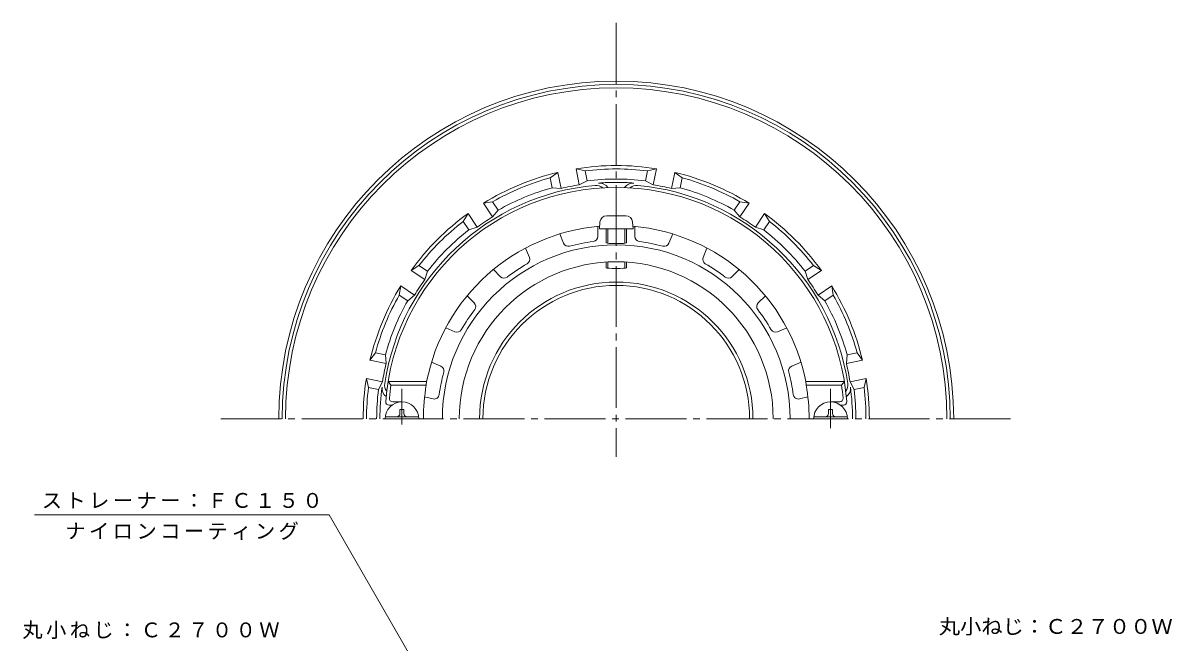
# Model space of a CAD drawing. Units: millimetres, scale not verified. Extents: x -192 to 149, y -232 to 265.
# Drawn here: x -191.8 to 148.7, y 82.2 to 265.5 of the extents above; entities that cross this region are included whole.
import ezdxf
from ezdxf.enums import TextEntityAlignment as Align

# ---------------------------------------------------------------- set-up
doc = ezdxf.new("R2010")
doc.units = ezdxf.units.MM
doc.header["$LTSCALE"] = 2
doc.linetypes.add('CHAIN2', pattern=[12, 9, -1, 1, -1])
for name, color, linetype, lineweight in [('2-0', 3, 'Continuous', 9), ('2-1', 6, 'Continuous', 5), ('2-5', 7, 'Continuous', 9), ('2-8', 4, 'Continuous', 9)]:
    doc.layers.add(name, color=color, linetype=linetype, lineweight=lineweight)
doc.styles.add('ＭＳ ゴシック', font='')
doc.styles.get('ＭＳ ゴシック').set_extended_font_data('MS Gothic')

msp = doc.modelspace()

# ---------------------------------------------------------------- linework, layer by layer
at = {"layer": '2-0', "linetype": 'CHAIN2'}
for p, q in [((-15.976, 265.471), (-15.976, 137.026)), ((-79.476, 146.527), (-79.476, 157.174)), ((47.524, 145.476), (47.524, 157.174)), ((-133.19, 148.257), (101.238, 148.257))]:
    msp.add_line(p, q, dxfattribs=at)
at = {"layer": '2-0'}
for p, q in [((-25.227, 221.676), (-27.901, 222.302)), ((-26.95, 217.527), (-27.9, 222.303)), ((-24.64, 218.726), (-25.227, 221.676)), ((-7.311, 218.726), (-6.725, 221.676)), ((-6.725, 221.676), (-4.051, 222.302)), ((-26.95, 217.527), (-24.64, 218.726)), ((0.393, 216.454), (1.344, 221.23)), ((3.574, 219.627), (1.343, 221.229)), ((2.987, 216.677), (3.574, 219.627)), ((0.393, 216.454), (2.987, 216.678)), ((-52.619, 212.547), (-55.329, 212.102)), ((-52.623, 208.054), (-55.329, 212.103)), ((-50.948, 210.046), (-52.619, 212.547)), ((-52.623, 208.054), (-50.948, 210.047)), ((25.245, 204.998), (27.951, 209.047)), ((29.398, 206.713), (27.95, 209.047)), ((25.245, 204.998), (27.727, 204.213)), ((27.727, 204.213), (29.398, 206.713)), ((-74.433, 193.63), (-76.766, 192.183)), ((-72.717, 189.478), (-76.766, 192.184)), ((-71.932, 191.959), (-74.433, 193.63)), ((-72.717, 189.478), (-71.931, 191.96)), ((43.821, 184.904), (47.87, 187.61)), ((48.315, 184.9), (47.87, 187.61)), ((43.821, 184.904), (45.814, 183.229)), ((43.821, 184.904), (45.814, 183.229)), ((45.814, 183.229), (48.315, 184.9)), ((-87.347, 167.806), (-88.949, 165.575)), ((-84.397, 167.219), (-87.347, 167.806)), ((-84.172, 164.626), (-84.396, 167.22)), ((52.445, 167.219), (52.221, 164.626)), ((-84.172, 164.626), (-88.948, 165.576)), ((52.221, 164.626), (56.997, 165.576)), ((-85.245, 159.232), (-90.021, 160.182)), ((53.294, 159.231), (58.07, 160.181)), ((-86.445, 156.922), (-85.245, 159.232)), ((53.294, 159.231), (54.494, 156.921))]:
    msp.add_line(p, q, dxfattribs=at)
for points in [[(-7.311, 218.726), (-5.001, 217.527), (-4.051, 222.303)], [(-34.938, 216.677), (-35.525, 219.627), (-33.295, 221.229)], [(-34.938, 216.678), (-32.345, 216.454), (-33.295, 221.23)], [(18.997, 210.046), (20.668, 212.547), (23.378, 212.103)], [(18.997, 210.046), (20.672, 208.054), (23.378, 212.103)], [(-59.678, 204.212), (-61.349, 206.713), (-59.902, 209.047)], [(-59.678, 204.213), (-57.196, 204.999), (-59.902, 209.048)], [(39.98, 191.959), (42.481, 193.63), (44.815, 192.183)], [(39.98, 191.959), (40.766, 189.478), (44.815, 192.183)], [(-77.765, 183.229), (-80.266, 184.9), (-79.822, 187.61)], [(-77.765, 183.23), (-75.773, 184.905), (-79.822, 187.61)], [(52.445, 167.219), (55.395, 167.806), (56.997, 165.576)], [(-86.445, 156.921), (-89.395, 157.508), (-90.022, 160.181)], [(54.494, 156.921), (57.444, 157.508), (58.07, 160.181)]]:
    msp.add_lwpolyline(points, dxfattribs=at)
for centre, radius, start, end in [((-15.976, 148.257), 100, 0, 180), ((-15.976, 148.257), 99, 0, 180), ((-15.976, 148.257), 98, 0, 180), ((-15.976, 148.257), 75, 80.8513, 99.14867), ((-15.976, 148.257), 74, 82.8183, 97.18169), ((-15.976, 148.257), 75, 103.3513, 121.64867), ((-15.976, 148.257), 74, 105.3183, 119.68169), ((-15.976, 148.257), 71, 82.99051, 97.00945), ((-15.976, 148.257), 70.018, 90, 94.27866), ((-20.976, 215.087), 3, 32.78, 94.27878), ((-15.976, 148.257), 70.018, 85.72134, 90), ((-10.976, 215.087), 3, 85.72122, 147.22), ((-15.976, 148.257), 75, 58.3513, 76.64867), ((-15.976, 148.257), 74, 60.3183, 74.68169), ((-15.976, 148.256), 69.404, 95.18411, 171.33986), ((-15.976, 148.257), 71, 105.49051, 119.50945), ((-15.976, 148.257), 70.134, 99.00284, 103.49716), ((-21.976, 214.389), 3, 48.59209, 95.18417), ((-9.976, 214.389), 3, 84.81583, 131.40791), ((-15.976, 148.256), 69.404, 8.66014, 84.81589), ((-15.976, 148.257), 70.134, 76.50284, 80.99716), ((-15.976, 148.257), 71, 60.49051, 74.50945), ((-15.976, 148.256), 75, 125.8513, 144.14867), ((-15.975, 148.257), 70.134, 121.50284, 125.99716), ((-15.976, 148.257), 70.134, 54.00284, 58.49716), ((-15.976, 148.257), 75, 35.8513, 54.14867), ((-15.976, 148.256), 74, 127.8183, 142.18169), ((-15.976, 148.257), 74, 37.8183, 52.18169), ((-15.976, 148.256), 71, 127.99051, 142.00945), ((-15.976, 148.257), 71, 37.99051, 52.00945), ((-15.976, 148.256), 75, 148.3513, 166.64867), ((-15.975, 148.257), 70.134, 144.00284, 148.49716), ((-15.976, 148.257), 40.5, 0.00003, 179.99997), ((-15.976, 148.257), 39.5, 0.00003, 179.99997), ((-15.976, 148.257), 70.134, 31.50284, 35.99716), ((-15.976, 148.257), 75, 13.3513, 31.64867), ((-15.976, 148.256), 74, 150.3183, 164.68169), ((-15.976, 148.257), 74, 15.3183, 29.68169), ((-15.976, 148.256), 71, 150.49051, 164.50945), ((-15.976, 148.257), 71, 15.49051, 29.50945), ((-15.975, 148.257), 70.134, 166.50284, 170.99716), ((-15.976, 148.257), 70.134, 9.00284, 13.49716), ((-15.976, 148.256), 75, 170.8513, 179.99994), ((-15.976, 148.257), 75, 0, 9.14867), ((-15.976, 148.256), 74, 172.8183, 179.99994), ((-15.976, 148.256), 71, 172.99051, 179.99992), ((-15.976, 148.257), 70.018, 172.28354, 179.99998), ((-82.387, 157.255), 3, 172.28357, 233.78224), ((-81.622, 158.255), 3, 171.33992, 217.93097), ((49.671, 158.255), 3, 322.06883, 8.66008), ((50.435, 157.255), 3, 306.2175, 7.71643), ((-15.976, 148.257), 70.018, 0.00002, 7.71646), ((-15.976, 148.257), 71, 0, 7.00945), ((-15.976, 148.257), 74, 0, 7.18169)]:
    msp.add_arc(centre, radius, start, end, dxfattribs=at)
at = {"layer": '2-1'}
for p, q in [((-21.476, 202.257), (-21.476, 205.242)), ((-10.476, 202.257), (-10.476, 205.242)), ((-31.56, 200.251), (-32.702, 203.009)), ((-0.392, 200.252), (0.75, 203.009)), ((-41.722, 196.042), (-42.864, 198.799)), ((9.771, 196.042), (10.913, 198.799)), ((-50.271, 190.33), (-52.381, 192.44)), ((18.32, 190.33), (20.43, 192.44)), ((-58.049, 182.552), (-60.16, 184.662)), ((26.098, 182.552), (28.208, 184.662)), ((-63.761, 174.003), (-66.518, 175.145)), ((31.81, 174.003), (34.567, 175.145)), ((-67.971, 163.84), (-70.728, 164.982)), ((36.019, 163.84), (38.776, 164.982)), ((-83.587, 159.257), (-82.731, 158.257)), ((-72.159, 159.257), (-83.587, 159.257)), ((40.208, 159.257), (51.635, 159.257)), ((40.208, 159.257), (40.303, 158.257)), ((40.303, 158.257), (50.779, 158.257)), ((51.635, 159.257), (50.779, 158.257)), ((-79.476, 153.257), (-82.205, 153.257)), ((-72.767, 154.736), (-70.277, 154.145)), ((40.816, 154.736), (38.325, 154.145)), ((47.524, 153.257), (50.253, 153.257)), ((-82.476, 152.257), (-83.29, 152.257)), ((50.524, 152.257), (51.339, 152.257))]:
    msp.add_line(p, q, dxfattribs=at)
msp.add_lwpolyline([(-72.159, 159.257), (-72.254, 158.257), (-82.731, 158.257)], dxfattribs=at)
for centre, radius, start, end in [((-15.976, 148.257), 68.5, 4.248, 175.752), ((-15.976, 148.257), 57.25, 94.93736, 168.92233), ((-15.976, 148.257), 57.25, 11.07767, 85.06264), ((-22.976, 202.257), 1.5, 277.38527, 0), ((-8.976, 202.257), 1.5, 180.00012, 262.61461), ((-15.976, 148.257), 51.52, 0, 180), ((-30.174, 200.826), 1.5, 202.50012, 285.11461), ((-15.976, 148.257), 52.953, 97.38596, 105.11404), ((-15.976, 148.257), 52.953, 74.88596, 82.61404), ((-1.778, 200.826), 1.5, 254.88527, 337.5), ((-15.976, 148.257), 46.5, 0, 180), ((-15.976, 148.257), 52.953, 119.88596, 127.61404), ((-43.108, 195.468), 1.5, 299.88527, 22.5), ((11.157, 195.468), 1.5, 157.50012, 240.11461), ((-15.976, 148.257), 52.953, 52.38596, 60.11404), ((-49.21, 191.391), 1.5, 225.00012, 307.61461), ((17.259, 191.391), 1.5, 232.38527, 315), ((-15.976, 148.257), 52.953, 142.38596, 150.11404), ((-59.11, 181.491), 1.5, 322.38527, 45), ((27.158, 181.491), 1.5, 135.00012, 217.61461), ((-15.976, 148.257), 52.953, 29.88596, 37.61404), ((-63.187, 175.389), 1.5, 247.50012, 330.11461), ((31.236, 175.389), 1.5, 209.88527, 292.5), ((-68.545, 162.455), 1.5, 344.88539, 67.49988), ((36.593, 162.455), 1.5, 112.50012, 195.11461), ((-15.976, 148.257), 52.953, 164.88596, 172.24525), ((-15.976, 148.257), 52.953, 7.75475, 15.11404), ((-15.976, 148.257), 67.5, 171.48038, 174.82343), ((-15.976, 148.257), 57.16, 169.92439, 180), ((-15.976, 148.257), 57.16, 0, 10.07561), ((-15.976, 148.257), 67.5, 5.17657, 8.51962), ((-83.29, 153.257), 1, 175.75238, 270), ((-82.205, 154.257), 1, 174.82291, 270), ((-69.93, 155.604), 1.5, 256.6488, 352.24542), ((37.979, 155.604), 1.5, 187.75458, 283.3512), ((50.253, 154.257), 1, 270, 5.17709), ((51.339, 153.257), 1, 270, 4.24762)]:
    msp.add_arc(centre, radius, start, end, dxfattribs=at)
at = {"layer": '2-5'}
for p in [(-188.341, 119.854), (-42.884, 19.046)]:
    msp.add_line(p, (-101.086, 119.854), dxfattribs=at)
at = {"layer": '2-8'}
for p, q in [((-18.802, 208.363), (-13.15, 208.363)), ((-20.794, 206.538), (-20.976, 204.463)), ((-20.976, 204.463), (-10.976, 204.463)), ((-18.976, 200.403), (-18.976, 204.463)), ((-18.476, 200.255), (-18.476, 204.463)), ((-13.476, 200.256), (-13.476, 204.463)), ((-12.976, 200.403), (-12.976, 204.463)), ((-11.157, 206.538), (-10.976, 204.463)), ((-18.976, 192.979), (-18.976, 194.66)), ((-18.476, 192.856), (-18.476, 194.689)), ((-13.476, 192.856), (-13.476, 194.689)), ((-12.976, 192.979), (-12.976, 194.66)), ((-80.076, 149.857), (-80.076, 151.007)), ((-78.876, 151.007), (-80.076, 151.007)), ((-78.876, 149.857), (-78.876, 151.007)), ((46.924, 151.007), (48.124, 151.007)), ((46.924, 149.857), (46.924, 151.007)), ((48.124, 149.857), (48.124, 151.007)), ((-84.439, 148.857), (-74.512, 148.857)), ((52.488, 148.857), (42.56, 148.857))]:
    msp.add_line(p, q, dxfattribs=at)
for centre, radius, start, end in [((-18.802, 206.363), 2, 90, 174.99998), ((-13.15, 206.363), 2, 5.00002, 90), ((-79.476, 148.257), 5, 0, 180), ((47.524, 148.257), 5, 0, 180), ((-81.076, 149.857), 1, 270, 0), ((-77.876, 149.857), 1, 180, 270), ((45.924, 149.857), 1, 270, 0), ((49.124, 149.857), 1, 180, 270)]:
    msp.add_arc(centre, radius, start, end, dxfattribs=at)
for centre, ratio, start_param, end_param in [((-15.976, 200.403), 0.0891, 6.2831818, 9.4247745), ((-15.976, 192.979), 0.0743, 6.2831635, 9.4247561)]:
    msp.add_ellipse(centre, major_axis=(-3, 0), ratio=ratio, start_param=start_param, end_param=end_param, dxfattribs=at)

# ---------------------------------------------------------------- texts
at = {"layer": '2-5', "style": 'ＭＳ ゴシック', "width": 1.05}
msp.add_text('丸小ねじ：Ｃ２７００Ｗ', height=4.399, dxfattribs=at).set_placement((79.609, 83.24), align=Align.BOTTOM_LEFT)
at = {"layer": '2-5', "char_height": 4.399, "attachment_point": 7, "style": 'ＭＳ ゴシック'}
for s, insert in [('\\T1.17;ストレーナー：ＦＣ１５０', (-186.213, 121.647)), ('\\T1.17;ナイロンコーティング', (-179.213, 112.34)), ('\\T1.17;丸小ねじ：Ｃ２７００Ｗ', (-191.958, 83.038))]:
    msp.add_mtext(s, dxfattribs=dict(at, insert=insert))

doc.saveas('drawing.dxf')
